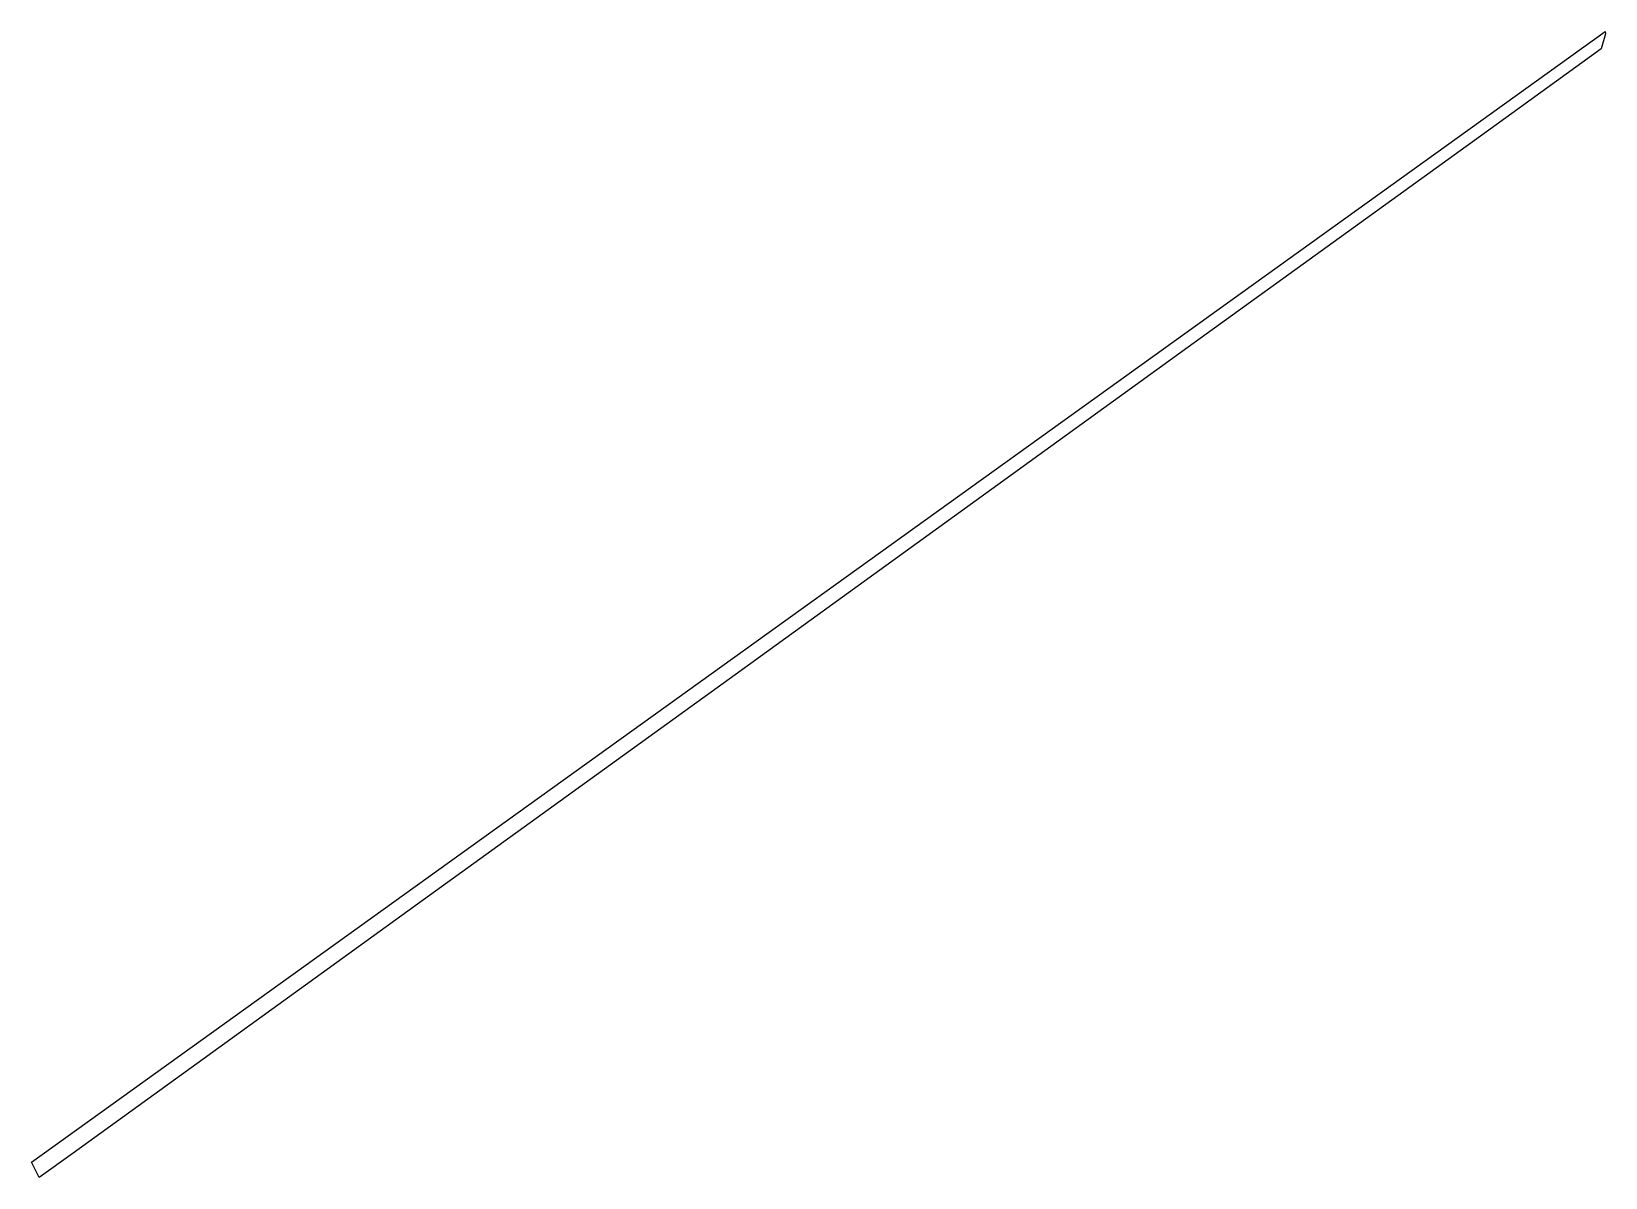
# Model space of a CAD drawing. Extents: x 614033 to 614465, y 646659 to 646973.
import ezdxf

# ---------------------------------------------------------------- set-up
doc = ezdxf.new("R2010")
doc.units = 0
doc.layers.add('_PARCELA_NOU_feb2025', color=50, linetype='Continuous')

msp = doc.modelspace()

# ---------------------------------------------------------------- linework, layer by layer
at = {"layer": '_PARCELA_NOU_feb2025'}
msp.add_lwpolyline([(614034.778911805, 646658.922834416), (614032.641, 646663.107), (614464.411, 646973.291), (614464.538, 646972.654), (614463.366327139, 646968.504241626), (614431.901088431, 646945.775966066), (614351.707213576, 646887.849550733), (614255.155195252, 646818.10716299), (614225.694325738, 646796.826702773), (614140.251277377, 646735.108653662), (614044.036844198, 646665.610113686), (614034.778911805, 646658.922834416)], close=True, dxfattribs=at)

doc.saveas('drawing.dxf')
